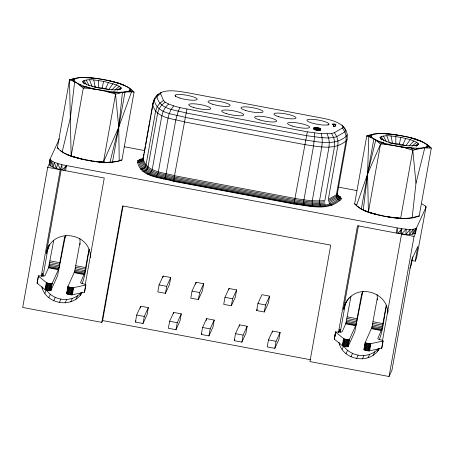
<?xml version="1.0" encoding="UTF-8"?>
<svg xmlns="http://www.w3.org/2000/svg" width="454" height="454" viewBox="0 0 454 454"><rect width="100%" height="100%" fill="white"/><g stroke="black" fill="none" stroke-linecap="round" stroke-linejoin="round"><path stroke-width="0.68" d="M390.616 134.259C402.965 135.859 416.346 137.517 426.839 144.644L427.18 146.16L431.3 148.118L424.791 147.839L417.322 148.271L404.179 147.244L389.702 144.951L389.708 144.52L377.569 141.54L371.616 137.142L366.747 135.95L354.619 203.897C363.518 213.022 376.905 214.691 388.8 217.035C398.833 218.556 409.429 219.691 419.173 216.064L431.3 148.118C422.402 138.998 409.014 137.324 397.119 134.986C387.086 133.465 376.491 132.33 366.747 135.95L371.276 135.627L373.631 134.134M137.528 162.294C141.126 177.866 161.306 177.247 173.473 181.316L293.92 204.016C309.429 205.827 329.002 211.825 341.391 198.914C338.741 198.489 336.942 195.753 337.435 193.143L347.049 139.299C349.518 123.216 331.528 119.901 319.803 117.66L188.37 92.888C175.766 90.766 155.189 86.266 152.731 104.499L143.124 158.344C142.669 160.886 140.065 162.691 137.528 162.294L137.84 160.551L140.365 159.258L142.987 158.826M397.119 134.986C388.488 133.782 379.623 132.659 371.037 134.696L371.276 135.627L368.784 136.575L367.57 174.03L368.393 212.103C383.261 216.615 399.361 220.218 414.882 217.318M382.518 340.438L401.58 233.884L401.784 228.759L61.886 164.694L54.276 162.333L50.337 159.99L50.116 159.019L59.383 138.782M42.568 276.004L42.682 273.456L41.399 276.253M90.471 257.668C90.874 231.455 51.081 227.085 46.297 253.201L61.176 169.824M339.813 332.033L339.921 329.479L338.639 332.277M387.744 313.056L387.96 310.502M343.326 126.638L342.481 127.966L344.926 131.898L346.141 136.359L346.016 140.933L336.403 194.772C335.954 197.297 337.68 199.925 340.182 200.492M427.611 144.922L426.839 144.644L429.45 146.426L427.18 146.16L424.791 147.839L415.983 183.155L412.147 217.841L413.81 217.211M79.847 238.543L80.063 241.959L74.666 271.339L67.986 286.406L66.715 293.545L68.52 294.453L71.931 294.879L84.404 292.166L84.455 291.763M89.046 249.132L84.597 273.212L80.483 282.672C81.538 284.068 85.772 283.602 85.675 285.027L73.207 287.74L69.791 287.308L67.986 286.406M377.092 294.572L377.308 297.989L371.905 327.362L365.232 342.429L363.955 349.569L365.759 350.477L369.176 350.902L381.649 348.19L381.695 347.787M386.292 305.156L381.842 329.235L377.728 338.695C378.778 340.091 383.017 339.626 382.921 341.05L370.447 343.763L367.036 343.332L365.232 342.429M85.148 285.106L104.267 178.008L65.552 170.71C60.013 169.456 53.975 168.57 49.412 164.989L50.116 159.019L49.219 164.053L47.71 167.35L22.7 307.454L101.798 322.363L102.621 320.564L123.04 206.19M57.374 147.873L69.507 79.927C82.208 75.37 95.964 78.179 108.79 80.642C117.813 82.707 127.46 85.114 134.055 92.094L121.927 160.041C109.227 164.598 95.471 161.789 82.645 159.326C73.616 157.266 63.974 154.859 57.374 147.873L58.555 148.435M50.893 290.56L52.17 283.421L58.617 269.211L64.241 238.98L65.484 235.677L57.55 275.76L50.893 290.56L48.612 290.696L45.377 289.873L37.069 283.103L38.442 275.845L44.798 275.947L48.521 267.82L53.731 240.353M37.177 283.262L38.442 275.845M41.263 276.117L60.257 169.717L61.886 164.694L62.022 169.978L66.449 165.676L65.552 170.71M42.313 275.516L42.682 273.456M42.982 276.475L47.67 250.194L48.947 245.801L48.045 247.742L49.582 244.763M45.071 289.686L46.342 282.547L38.448 276.123M45.377 289.873L46.654 282.734L46.342 282.547M45.843 290.072L47.12 282.933L46.654 282.734M46.444 290.265L47.715 283.126L47.12 282.933M47.131 290.441L48.408 283.296L47.715 283.126M82.645 159.326L71.147 156.08L83.281 88.133L85.959 86.708L95.147 89.285L119.845 92.962L128.374 91.294L134.055 92.094L129.935 90.136L129.259 88.076M47.869 290.588L49.145 283.449L52.17 283.421M48.612 290.696L49.883 283.557M49.31 290.764L50.581 283.625M49.923 290.787L51.194 283.648M50.405 290.759L51.682 283.614M50.74 290.679L52.011 283.54M66.744 293.698L68.021 286.559M66.959 293.874L68.231 286.735M67.345 294.067L68.616 286.928M67.873 294.266L69.15 287.127M68.52 294.453L69.791 287.308M69.235 294.612L70.512 287.473M69.984 294.748L71.255 287.603M70.71 294.839L71.982 287.7M79.949 244.695L80.193 243.338M71.374 294.884L72.646 287.745M71.931 294.879L73.207 287.74M72.351 294.828L73.622 287.688M94.245 161.369L103.427 162.163L115.554 94.216L113.914 91.975L111.099 92.826C101.968 90.261 92.764 88.155 83.281 88.133L74.377 81.118L69.507 79.927L71.147 156.08C86.538 160.682 103.262 164.564 119.22 160.875L118.744 127.126L115.554 94.216L106.934 91.22L106.696 91.612M103.994 162.884L104.238 161.528M89.342 249.587C86.589 260.766 86.391 272.786 82.072 283.563M84.404 292.166L85.675 285.027M84.626 292.07L85.919 284.794M112.473 162.243L125.009 92.014L131.541 91.861L118.744 127.126L103.427 162.163M101.798 322.363L122.586 205.9L330.739 245.132L309.951 361.6L389.05 376.508L391.967 370.135L411.63 259.994L417.845 246.414L415.211 261.163L411.733 260.511M161.022 92.275L160.614 93.689L163.474 100.476L165.103 102.144L168.587 103.989L173.661 105.861L179.926 107.626L307.347 131.842L321.245 133.68L331.579 133.521L333.684 137.562L334.683 142.079L334.479 146.676L324.871 200.52C314.934 201.616 304.946 200.101 295.157 198.455L174.711 175.755C163.627 172.304 146.092 172.526 143.124 158.344L144.117 153.855M144.366 152.47L145.473 146.262M145.723 144.877L149.542 123.477M149.786 122.098L150.03 120.719M150.28 119.34L150.893 115.883M151.142 114.504L153.236 102.769M135.423 322.062L136.677 315.036L140.717 306.206L148.327 307.642L147.073 314.667L143.033 323.498L135.423 322.062L135.996 320.802M140.377 308.124L140.717 306.206M143.033 323.498L144.287 316.472L148.327 307.642M159.082 284.902L157.827 291.922L165.443 293.358L169.484 284.527L170.738 277.507L163.128 276.072L159.082 284.902L166.692 286.338L170.738 277.507M162.895 277.349L163.128 276.072M165.443 293.358L166.692 286.338M169.62 321.25L168.366 328.27L175.982 329.706L180.022 320.876L181.277 313.85L173.666 312.42L169.62 321.25L177.236 322.686L181.277 313.85M173.439 313.697L173.666 312.42M175.982 329.706L177.236 322.686M192.031 291.11L190.776 298.136L198.387 299.572L202.433 290.736L203.687 283.716L196.071 282.28L192.031 291.11L199.641 292.546L203.687 283.716M195.731 284.198L196.071 282.28M198.387 299.572L199.641 292.546M201.315 334.479L202.569 327.459L206.615 318.629L214.226 320.064L212.971 327.084L208.931 335.915L201.315 334.479L201.894 333.219M206.269 320.541L206.615 318.629M208.931 335.915L210.179 328.895L214.226 320.064M224.98 297.325L223.726 304.345L231.336 305.78L235.382 296.95L236.63 289.924L229.02 288.489L224.98 297.325L232.59 298.755L236.63 289.924M228.793 289.766L229.02 288.489M231.336 305.78L232.59 298.755M234.264 340.693L235.518 333.667L239.559 324.837L247.175 326.273L245.92 333.293L241.874 342.129L234.264 340.693L234.843 339.427M239.332 326.114L239.559 324.837M241.874 342.129L243.128 335.103L247.175 326.273M256.669 310.553L257.923 303.533L261.969 294.703L269.58 296.139L268.325 303.159L264.285 311.989L256.669 310.553L257.248 309.293M264.285 311.989L265.539 304.969L269.58 296.139M268.467 339.881L267.213 346.901L274.823 348.337L278.87 339.507L280.118 332.481L272.508 331.045L268.467 339.881L276.077 341.312L280.118 332.481M272.281 332.322L272.508 331.045M274.823 348.337L276.077 341.312M314.304 129.543L313.544 128.703A16.253 3.138 10.1 0 1 313.998 127.722L316.234 127.534A3.711 0.715 10.1 0 1 319.009 128.056L320.445 128.686L320.541 129.095L316.285 128.039L314.554 128.527L315.87 128.329A4.114 0.794 10.1 0 1 318.844 128.891L320.263 129.702A4.364 0.846 10.1 0 1 319.939 130.406L318.203 130.434A4.114 0.794 10.1 0 1 315.229 129.872L313.504 128.936A16.253 3.138 10.1 0 1 313.952 127.954M314.554 128.527C315.87 126.694 318.793 128.578 320.581 128.862M314.843 128.834L316.58 128.664L319.406 129.696A3.087 0.596 10.1 0 1 319.213 130.116L317.494 130.094L314.65 129.254A3.087 0.596 10.1 0 1 314.843 128.834L319.406 129.696M314.457 127.795L315.178 127.489M314.985 129.469L314.69 129.021A3.087 0.596 10.1 0 1 314.883 128.601M315.229 129.872L314.344 129.311M315.138 127.722L316.234 127.534M316.109 129.833L315.025 129.237M317.494 130.094L319.253 129.878A3.087 0.596 10.1 0 0 319.446 129.458M318.203 130.434L319.979 130.173A4.364 0.846 10.1 0 0 320.303 129.469M320.541 129.095L319.009 128.056M334.189 124.379L332.51 124.663L332.725 124.05L335.846 124.288L334.797 126.717L333.31 126.439L334.189 124.379L332.549 124.424M332.51 124.663L332.725 124.05M334.36 124.004L332.68 124.288M334.797 126.717L335.846 124.288M348.139 346.584L349.41 339.444L355.862 325.234L361.486 295.004L362.729 291.701L354.79 331.783L348.139 346.584L345.852 346.72L342.622 345.903L334.309 339.132L335.585 331.988L342.044 331.97L345.766 323.844L350.976 296.383M334.309 339.132L335.688 331.868M334.416 339.286L335.585 331.988M338.508 332.141L357.502 225.74L396.217 233.038C402.516 233.793 409.684 235.972 415.569 233.101L416.466 228.073L426.022 207.2L425.807 206.235L421.862 203.886M370.668 212.96L361.305 209.141L373.841 138.913L368.784 136.575M339.677 330.853L339.921 329.479M358.422 225.854L343.536 309.225L346.192 301.825M340.222 332.498L344.915 306.217M342.31 345.71L343.587 338.571L335.693 332.146M342.622 345.903L343.894 338.758L343.587 338.571M343.088 346.096L344.365 338.956L343.894 338.758M343.684 346.289L344.961 339.149L344.365 338.956M344.376 346.464L345.647 339.325L344.961 339.149M377.251 214.708L368.393 212.103L380.52 144.156L383.204 142.732L385.174 144.48L389.702 144.951M345.114 346.612L346.385 339.473L349.41 339.444M345.852 346.72L347.128 339.581M346.55 346.788L347.826 339.649M347.162 346.811L348.439 339.671M347.651 346.782L348.927 339.643M347.98 346.703L349.257 339.564M363.989 349.722L365.26 342.583M364.199 349.898L365.476 342.759M364.585 350.091L365.862 342.952M365.118 350.289L366.389 343.15M365.759 350.477L367.036 343.332M366.48 350.636L367.751 343.496M367.224 350.772L368.5 343.633M367.95 350.863L369.227 343.723M377.314 300.043L377.558 298.681M368.614 350.908L369.891 343.769M369.176 350.902L370.447 343.763M369.59 350.851L370.867 343.712M396.217 233.038L397.119 228.004L398.016 233.356L401.784 228.759C406.54 228.929 412.158 230.666 416.466 228.073L414.615 233.821L415.467 228.81L412.584 234.281L413.322 229.27L409.599 234.446L410.178 229.418L405.848 234.315L406.239 229.242L401.58 233.884M373.841 138.913L377.79 140.819L377.569 141.54L380.52 144.156C391.002 143.436 400.797 148.379 411.159 147.998L412.799 150.24L400.672 218.187L388.8 217.035M386.587 305.61C383.834 316.79 383.636 328.81 379.317 339.586M381.649 348.19L382.921 341.05M381.871 348.093L383.165 340.818M389.05 376.508L414.059 236.398L415.569 233.101M412.743 256.822L411.267 265.085L409.866 268.149M425.58 207.495L425.807 206.235M426.022 207.2L416.528 258.286L415.211 261.163M49.509 265.675L49.775 264.324M186.9 109.136L173.473 181.316M307.347 131.842L293.92 204.016M94.029 87.003L102.122 87.997L103.608 81.323L116.718 84.921L120.963 87.446L121.195 88.49L120.117 89.285L114.419 89.937L100.362 88.417L87.253 84.819L83.008 82.293L82.776 81.249C89.08 78.054 96.889 80.698 103.608 81.323M390.082 142.976L399.367 144.02L400.854 137.346L410.24 139.633L416.676 142.255L418.202 143.475L418.435 144.514L416.199 146.092L418.435 144.514M154.701 98.49L152.731 104.499C155.705 118.681 173.235 118.46 184.324 121.91L304.765 144.616C318.373 146.398 334.337 150.83 346.016 140.933L347.049 139.299M341.391 198.914L340.352 196.951L337.14 194.721L339.183 196.644L340.182 198.546C328.151 211.15 309.151 205.441 294.05 203.63L173.604 180.93C161.584 177.066 142.386 177.508 138.788 162.322L139.35 160.398L140.365 159.258L142.8 159.087M143.623 156.613L143.248 157.793L141.665 159.632L141.137 161.442C144.355 176.021 162.549 175.709 174.001 179.324L294.447 202.024C304.674 203.744 315.099 205.322 325.478 204.181M142.579 158.821L142.068 160.585C145.149 174.949 162.986 174.688 174.24 178.212L294.686 200.918C304.674 202.592 314.86 204.135 325.002 203.017M143.248 157.793L142.743 159.53C145.74 173.757 163.355 173.524 174.484 176.998L294.924 199.698C304.765 201.355 314.804 202.87 324.792 201.769M48.947 245.801L46.297 253.201L47.67 250.194M345.971 302.443L343.536 309.225L345.965 302.313M399.809 233.64L401.784 228.759M380.52 144.156L367.57 174.03L356.469 205.588L361.305 209.141M64.241 238.98L64.854 237.641M82.009 292.711C73.276 308.306 47.596 304.94 42.16 288.199L42.67 287.076M44.855 293.341L46.393 289.981C54.111 301.348 72.203 302.926 81.328 292.444M48.794 297.642L50.337 294.277M53.72 300.803L55.257 297.444M59.281 302.614L60.819 299.254M65.109 302.949L66.647 299.589M70.801 301.785L72.339 298.426M75.971 299.203L77.509 295.843M80.267 295.378L81.55 292.58M333.31 126.439L334.144 124.612M361.486 295.004L362.099 293.664M379.601 348.201C371.156 364.29 344.915 361.248 339.399 344.223L339.915 343.099M342.095 349.364L343.633 346.005C351.209 357.133 368.92 359 378.097 348.893M346.039 353.666L347.577 350.301M350.959 356.827L352.497 353.467M356.521 358.637L358.064 355.278M362.349 358.978L363.887 355.613M368.046 357.814L369.584 354.449M373.216 355.227L374.754 351.867M377.512 351.402L378.795 348.604M102.122 87.997L105.578 88.74L108.523 82.378M179.926 107.626L178.235 111.275L175.772 120.055L165.886 175.131L164.586 178.252L163.622 179.177M399.367 144.02L402.823 144.764L405.768 138.402M347.441 299.595L345.29 303.766L349.149 297.801M63.77 170.358L66.449 165.676M347.151 134.764L346.141 136.359C334.677 146.143 318.992 141.841 305.616 140.065L185.17 117.365C174.262 113.988 157.061 114.164 154.207 100.181L156.914 96.464L160.614 93.689M331.579 133.521L334.354 132.687L336.794 136.62L338.009 141.075L337.884 145.649L328.276 199.493L336.403 194.772L337.435 193.143M64.871 237.016L66 235.286M362.116 293.04L363.24 291.315M112.995 83.61L108.722 89.603L105.578 88.74M410.24 139.633L405.961 145.626L402.823 144.764M173.661 105.861L171.203 109.295L169.285 113.432L168.088 117.898L158.162 172.957L156.318 175.925L154.774 176.691M337.674 195.856L336.601 197.252L328.475 201.973M397.398 218.794L398.113 217.926L396.109 217.71M37.069 283.103L37.472 282.91M119.635 83.695C109.437 80.307 98.728 78.275 88.008 77.804C82.883 77.549 76.249 76.363 72.736 80.994C79.949 84.331 87.191 88.354 95.147 89.285M168.587 103.989L165.511 107.195L163.202 111.185L161.862 115.594L152.255 169.438C151.823 171.691 150.058 173.961 147.612 174.041M111.826 90.017L116.718 84.921M409.065 146.04L413.957 140.944M327.958 125.202L328.934 124.254A11.208 2.168 10.1 0 0 313.232 119.385A11.208 2.168 10.1 0 0 311.626 122.903A11.208 2.168 10.1 0 0 328.934 124.254M348.417 298.959C360.34 284.204 386.751 292.915 387.795 311.779M165.103 102.144L161.601 105.124L159.019 108.971L157.589 113.335L147.981 167.18C147.533 169.626 145.223 171.64 142.692 171.442M114.788 90.142L119.43 86.232M412.033 146.165L416.676 142.255M163.474 100.476L159.774 103.257L157.067 106.974L155.591 111.292L145.978 165.137C145.53 167.674 142.925 169.484 140.388 169.087M120.282 83.888L127.375 86.85L131.104 89.478L128.374 91.294L129.049 91.782M381.025 139.378L380.021 137.273C386.326 134.078 394.134 136.722 400.854 137.346M117.087 90.278L120.963 87.446M414.882 145.899L418.202 143.475M119.516 89.625L121.195 88.49M334.354 132.687L342.481 127.966M328.214 200.742L336.346 196.02L337.396 194.647L336.403 194.772M141.665 159.632L137.84 160.551L138.788 162.322M408.668 137.307L422.697 141.835M139.35 160.398L141.529 159.394L140.365 159.258M142.142 159.439L140.564 160.171L140.019 162.033C143.413 176.895 162.072 176.521 173.786 180.249L294.232 202.949C308.947 204.76 327.413 210.196 339.115 197.876L337.322 195.18M158.508 94.449L157.373 94.88L156.914 96.464C159.428 109.868 175.67 109.84 186.055 112.972L306.501 135.672L322.09 137.738L328.651 137.942L333.684 137.562L336.794 136.62L344.926 131.898L345.874 130.412L344.399 128.516M401.302 146.988L404.179 147.244L405.694 148.095L412.799 150.24L425.614 147.317L427.288 147.817L427.18 146.16M115.554 94.216L119.845 92.962L120.077 92.247L125.009 92.014M334.411 339.007L334.712 338.934M370.759 137.341L371.616 137.142L371.276 135.627M417.362 145.308C404.923 146.75 391.11 144.695 380.253 138.317M414.479 217.063L419.173 216.064L417.879 216.161M79.592 84.932L80.551 84.796L81.431 86.442L85.959 86.708M69.507 79.927L74.03 79.603L74.677 81.851L70.325 118L62.175 151.891L60.325 150.495M119.987 160.183L121.927 160.041M387.296 133.788L385.247 133.828L389.277 134.151M81.499 77.526L90.057 77.765M74.836 78.428L75.597 78.446L72.209 79.092L74.03 79.603M115.838 161.522L116.599 161.539M314.594 128.295L315.87 128.329M380.242 133.516L383.993 133.714M405.677 218.499L398.618 218.226M113.914 91.975L122.438 92.4L118.744 127.126L109.936 162.441L101.378 162.203M100.867 161.902L104.148 162.044M90.664 77.992L97.19 78.599M96.191 161.397L98.195 161.613M391.433 217.205L394.106 217.494M87.185 160.041L88.456 160.251M89.733 160.455L91.64 160.767M92.917 160.971L94.188 161.181M386.337 216.376L387.614 216.581M388.885 216.791L390.156 216.995M334.814 124.334L335.807 124.521M333.355 126.201L334.842 126.484M316.149 129.6L317.539 129.861M124.271 146.75L144.457 150.552M338.684 187.162L356.782 190.572M47.71 167.35L60.257 169.717M401.512 234.031L414.059 236.398M50.071 260.868L60.002 262.741M75.824 265.721L85.755 267.593M347.31 316.892L357.247 318.765M373.063 321.75L382.994 323.617M49.781 262.423L59.712 264.29M75.534 267.275L85.465 269.148M347.026 318.447L356.957 320.32M372.779 323.299L382.711 325.172M49.48 263.944L59.412 265.817M75.233 268.796L85.165 270.669M346.725 319.968L356.657 321.841M372.473 324.82L382.404 326.693M257.923 303.533L265.539 304.969M49.185 265.329L59.116 267.202M74.933 270.181L84.87 272.054M346.425 321.353L356.356 323.225M372.178 326.21L382.109 328.077M48.913 266.487L58.844 268.359M74.666 271.339L84.597 273.212M346.158 322.51L356.089 324.383M371.905 327.362L381.842 329.235M48.686 267.338L58.617 269.211M74.439 272.19L84.37 274.063M345.931 323.361L355.862 325.234M371.684 328.214L381.615 330.086M48.521 267.82L58.453 269.693M74.274 272.672L84.206 274.545M345.766 323.844L355.698 325.717M371.52 328.696L381.451 330.569M136.677 315.036L144.287 316.472M202.569 327.459L210.179 328.895M235.518 333.667L243.128 335.103M102.621 320.564L310.774 359.795M345.647 339.325L346.385 339.473M48.408 283.296L49.145 283.449M379.635 215.031L382.376 215.622M83.076 159.155L85.817 159.746M108.79 80.642L118.006 83.031L124.294 85.278M372.598 213.221L376.332 214.248M74.11 156.857L80.335 158.565M71.147 156.08L67.141 154.689M411.159 147.998L415.506 149.406L417.322 148.271L418.128 148.742M368.393 212.103L363.223 210.179L367.57 174.03L375.725 140.138L383.204 142.732M358.308 207.098L359.08 207.37M366.815 211.28L371.349 212.881M70.222 155.484L73.457 156.63M73.423 156.936L64.059 153.117L61.835 151.347M332.056 205.208L330.887 204.782L329.036 203.108L337.163 198.387L338.258 196.962L337.634 195.77M415.251 139.06L417.527 139.911M118.006 83.031L119.714 83.678M319.729 129.452L320.263 129.702M354.619 203.897L356.384 204.737M364.908 210.44L366.168 211.053M338.372 195.952L340.352 196.951L339.183 196.644L337.226 195.22M321.801 206.871L320.28 205.617L319.264 202.189L328.98 147.096L329.298 142.488L328.651 137.942L327.09 133.862M313.544 206.615L312.562 205.378L312.057 201.968L321.812 146.869L322.283 142.272L322.09 137.738L321.245 133.68M129.935 90.136L131.541 91.861M83.008 82.293L83.78 83.354M380.021 137.273L381.979 140.065M82.776 81.249L84.733 84.041M342.01 124.946L344.058 128.011M381.093 136.478L384.016 141.098M83.848 80.454L86.408 84.495M383.403 135.984L386.49 141.881M86.164 79.961L89.245 85.857M304.004 205.639L303.726 201.111L313.527 146.023L314.514 136.96L314.486 132.988M175.136 95.266L175.721 96.509M60.325 169.563L57.732 163.553L56.375 168.445L54.276 162.333L53.107 167.259L51.756 161.119L50.735 166.079L50.337 159.99L49.412 164.989L49.219 164.053M386.791 135.825L389.487 142.948M89.552 79.802L92.241 86.924M338.979 342.344L339.399 344.223M41.876 286.945L42.16 288.199M391.03 136.013L392.466 143.078M93.785 79.989L95.221 87.055M412.799 150.24L415.983 183.155M395.826 136.529L395.831 143.447M98.58 80.506L98.592 87.423M315.865 128.488A4.114 0.794 10.1 0 1 316.875 128.624M317.868 128.811A4.114 0.794 10.1 0 1 318.839 129.044M316.194 127.767A3.711 0.715 10.1 0 1 318.969 128.295M318.243 130.202A4.114 0.794 10.1 0 1 315.275 129.64M245.727 110.487A11.208 2.168 10.1 0 0 263.036 111.837A11.208 2.168 10.1 0 0 247.339 106.968A11.208 2.168 10.1 0 0 245.727 110.487M259.348 119.828A11.208 2.168 10.1 0 0 276.656 121.178A11.208 2.168 10.1 0 0 260.959 116.309A11.208 2.168 10.1 0 0 259.348 119.828M292.291 126.042A11.208 2.168 10.1 0 0 309.6 127.392A11.208 2.168 10.1 0 0 293.903 122.518A11.208 2.168 10.1 0 0 292.291 126.042M193.449 107.411A11.208 2.168 10.1 0 0 210.758 108.761A11.208 2.168 10.1 0 0 195.061 103.892A11.208 2.168 10.1 0 0 193.449 107.411M278.677 116.695A11.208 2.168 10.1 0 0 295.985 118.046A11.208 2.168 10.1 0 0 280.288 113.177A11.208 2.168 10.1 0 0 278.677 116.695M212.778 104.278A11.208 2.168 10.1 0 0 230.087 105.629A11.208 2.168 10.1 0 0 214.39 100.754A11.208 2.168 10.1 0 0 212.778 104.278M226.398 113.619A11.208 2.168 10.1 0 0 243.707 114.97A11.208 2.168 10.1 0 0 228.01 110.101A11.208 2.168 10.1 0 0 226.398 113.619M179.829 98.064A11.208 2.168 10.1 0 0 197.144 99.415A11.208 2.168 10.1 0 0 181.441 94.546A11.208 2.168 10.1 0 0 179.829 98.064"/></g></svg>
